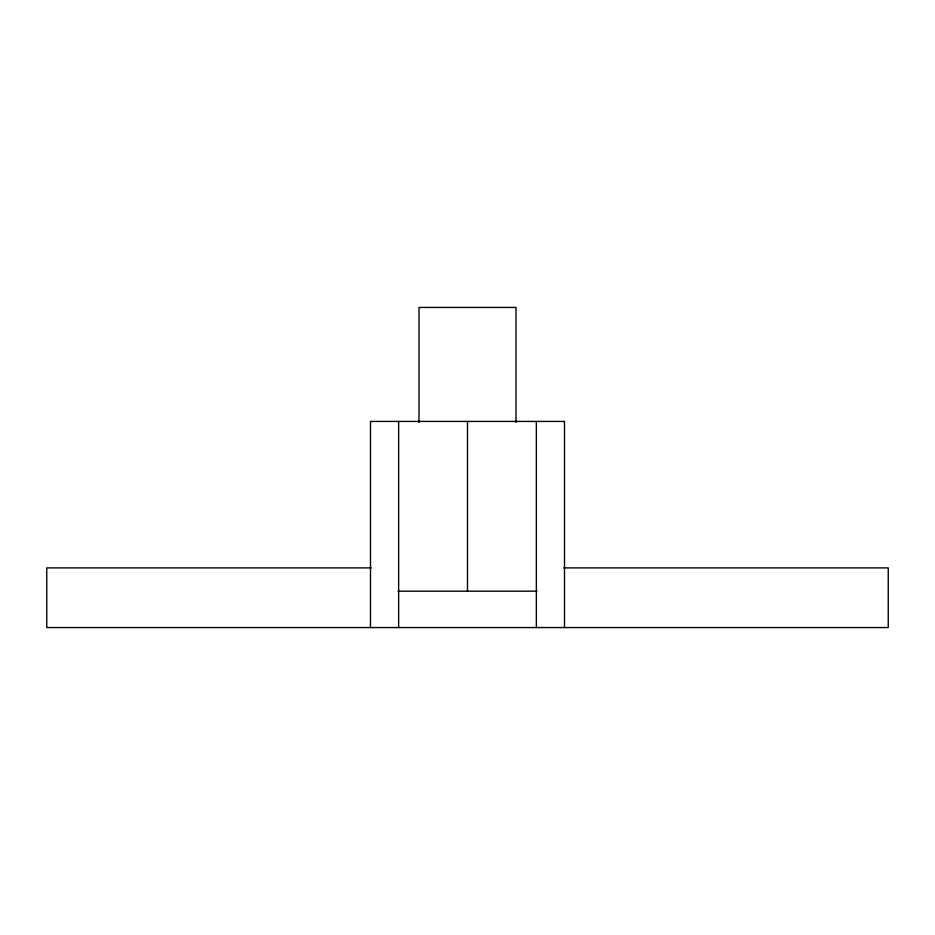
<?xml version="1.0" encoding="UTF-8"?>
<svg xmlns="http://www.w3.org/2000/svg" width="935" height="935" viewBox="0 0 935 935"><rect width="100%" height="100%" fill="white"/><g stroke="black" fill="none" stroke-linecap="round" stroke-linejoin="round"><path stroke-width="1.4" d="M371.253 567.896L46.75 567.896L46.75 627.56L888.25 627.56L888.25 567.896L563.747 567.896M398.041 591.177L536.959 591.177M564.506 627.56L564.506 421.428L370.494 421.428L370.494 627.56M536.351 421.428L536.351 627.56M516.003 422.398L516.003 307.44L418.997 307.44L418.997 422.398M467.5 421.428L467.5 591.177M398.649 421.428L398.649 627.56"/></g></svg>
